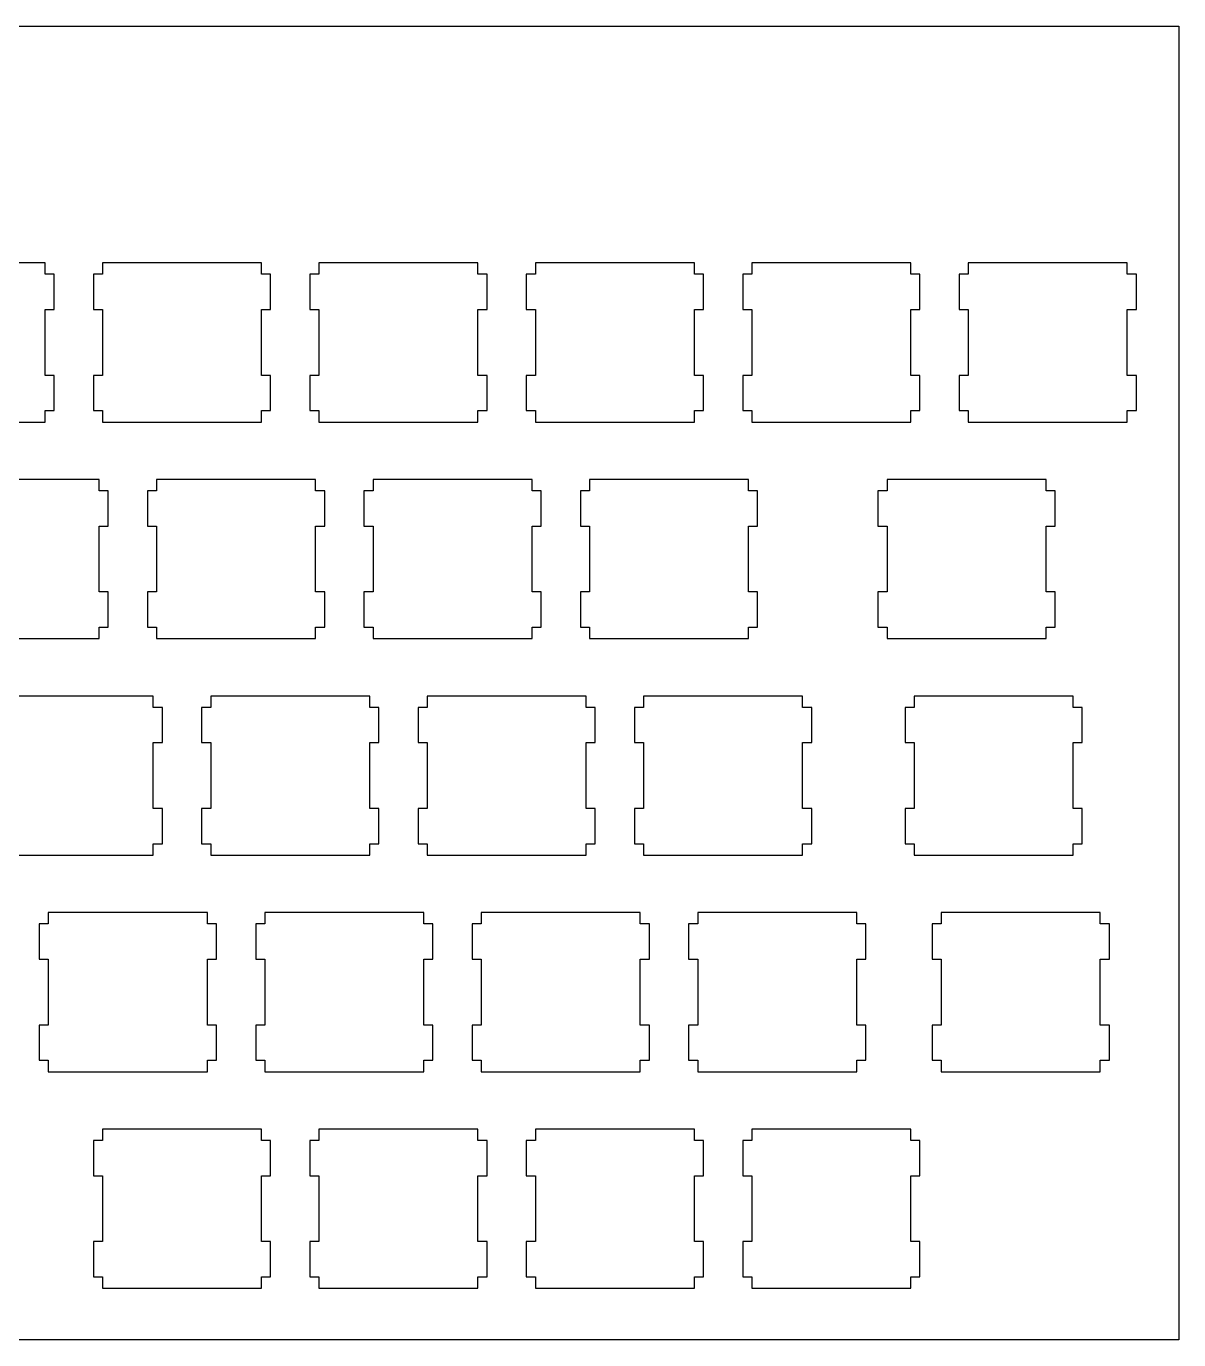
# Model space of a CAD drawing. Extents: x 0 to 271, y 0 to 116.
# Drawn here: x 169.4 to 270.8, y 0.1 to 115.6 of the extents above; entities that cross this region are included whole.
import ezdxf

# ---------------------------------------------------------------- set-up
doc = ezdxf.new("R2010")
doc.units = 0
doc.layers.get('0').update_dxf_attribs({"linetype": 'CONTINUOUS'})

msp = doc.modelspace()

# ---------------------------------------------------------------- linework, layer by layer
at = {"color": 0}
for p, q in [((0.09371, 115.624), (270.794, 115.624)), ((270.794, 115.624), (270.794, 0.08682)), ((171.019, 94.8118), (157.019, 94.8118)), ((171.019, 93.8128), (171.019, 94.8118)), ((176.069, 94.8118), (176.069, 93.8128)), ((190.069, 94.8118), (176.069, 94.8118)), ((190.069, 93.8128), (190.069, 94.8118)), ((195.119, 94.8118), (195.119, 93.8128)), ((209.119, 94.8118), (195.119, 94.8118)), ((209.119, 93.8128), (209.119, 94.8118)), ((214.169, 94.8118), (214.169, 93.8128)), ((228.169, 94.8118), (214.169, 94.8118)), ((228.169, 93.8128), (228.169, 94.8118)), ((233.219, 94.8118), (233.219, 93.8128)), ((247.219, 94.8118), (233.219, 94.8118)), ((247.219, 93.8128), (247.219, 94.8118)), ((252.269, 94.8118), (252.269, 93.8128)), ((266.269, 94.8118), (252.269, 94.8118)), ((266.269, 93.8128), (266.269, 94.8118)), ((171.819, 93.8128), (171.019, 93.8128)), ((171.819, 90.7122), (171.819, 93.8128)), ((176.069, 93.8128), (175.268, 93.8128)), ((175.268, 93.8128), (175.268, 90.7122)), ((190.869, 93.8128), (190.069, 93.8128)), ((190.869, 90.7122), (190.869, 93.8128)), ((195.119, 93.8128), (194.318, 93.8128)), ((194.318, 93.8128), (194.318, 90.7122)), ((209.919, 93.8128), (209.119, 93.8128)), ((209.919, 90.7122), (209.919, 93.8128)), ((214.169, 93.8128), (213.368, 93.8128)), ((213.368, 93.8128), (213.368, 90.7122)), ((228.969, 93.8128), (228.169, 93.8128)), ((228.969, 90.7122), (228.969, 93.8128)), ((233.219, 93.8128), (232.418, 93.8128)), ((232.418, 93.8128), (232.418, 90.7122)), ((248.019, 93.8128), (247.219, 93.8128)), ((248.019, 90.7122), (248.019, 93.8128)), ((252.269, 93.8128), (251.468, 93.8128)), ((251.468, 93.8128), (251.468, 90.7122)), ((267.069, 93.8128), (266.269, 93.8128)), ((267.069, 90.7122), (267.069, 93.8128)), ((171.019, 84.9133), (171.019, 90.7122)), ((171.019, 90.7122), (171.819, 90.7122)), ((175.268, 90.7122), (176.069, 90.7122)), ((176.069, 90.7122), (176.069, 84.9133)), ((190.069, 84.9133), (190.069, 90.7122)), ((190.069, 90.7122), (190.869, 90.7122)), ((194.318, 90.7122), (195.119, 90.7122)), ((195.119, 90.7122), (195.119, 84.9133)), ((209.119, 84.9133), (209.119, 90.7122)), ((209.119, 90.7122), (209.919, 90.7122)), ((213.368, 90.7122), (214.169, 90.7122)), ((214.169, 90.7122), (214.169, 84.9133)), ((228.169, 84.9133), (228.169, 90.7122)), ((228.169, 90.7122), (228.969, 90.7122)), ((232.418, 90.7122), (233.219, 90.7122)), ((233.219, 90.7122), (233.219, 84.9133)), ((247.219, 84.9133), (247.219, 90.7122)), ((247.219, 90.7122), (248.019, 90.7122)), ((251.468, 90.7122), (252.269, 90.7122)), ((252.269, 90.7122), (252.269, 84.9133)), ((266.269, 84.9133), (266.269, 90.7122)), ((266.269, 90.7122), (267.069, 90.7122)), ((171.819, 84.9133), (171.019, 84.9133)), ((171.819, 81.8141), (171.819, 84.9133)), ((176.069, 84.9133), (175.268, 84.9133)), ((175.268, 84.9133), (175.268, 81.8141)), ((190.869, 84.9133), (190.069, 84.9133)), ((190.869, 81.8141), (190.869, 84.9133)), ((195.119, 84.9133), (194.318, 84.9133)), ((194.318, 84.9133), (194.318, 81.8141)), ((209.919, 84.9133), (209.119, 84.9133)), ((209.919, 81.8141), (209.919, 84.9133)), ((214.169, 84.9133), (213.368, 84.9133)), ((213.368, 84.9133), (213.368, 81.8141)), ((228.969, 84.9133), (228.169, 84.9133)), ((228.969, 81.8141), (228.969, 84.9133)), ((233.219, 84.9133), (232.418, 84.9133)), ((232.418, 84.9133), (232.418, 81.8141)), ((248.019, 84.9133), (247.219, 84.9133)), ((248.019, 81.8141), (248.019, 84.9133)), ((252.269, 84.9133), (251.468, 84.9133)), ((251.468, 84.9133), (251.468, 81.8141)), ((267.069, 84.9133), (266.269, 84.9133)), ((267.069, 81.8141), (267.069, 84.9133)), ((171.019, 80.8136), (171.019, 81.8141)), ((171.019, 81.8141), (171.819, 81.8141)), ((175.268, 81.8141), (176.069, 81.8141)), ((176.069, 81.8141), (176.069, 80.8136)), ((190.069, 80.8136), (190.069, 81.8141)), ((190.069, 81.8141), (190.869, 81.8141)), ((194.318, 81.8141), (195.119, 81.8141)), ((195.119, 81.8141), (195.119, 80.8136)), ((209.119, 80.8136), (209.119, 81.8141)), ((209.119, 81.8141), (209.919, 81.8141)), ((213.368, 81.8141), (214.169, 81.8141)), ((214.169, 81.8141), (214.169, 80.8136)), ((228.169, 80.8136), (228.169, 81.8141)), ((228.169, 81.8141), (228.969, 81.8141)), ((232.418, 81.8141), (233.219, 81.8141)), ((233.219, 81.8141), (233.219, 80.8136)), ((247.219, 80.8136), (247.219, 81.8141)), ((247.219, 81.8141), (248.019, 81.8141)), ((251.468, 81.8141), (252.269, 81.8141)), ((252.269, 81.8141), (252.269, 80.8136)), ((266.269, 80.8136), (266.269, 81.8141)), ((266.269, 81.8141), (267.069, 81.8141)), ((157.019, 80.8136), (171.019, 80.8136)), ((176.069, 80.8136), (190.069, 80.8136)), ((195.119, 80.8136), (209.119, 80.8136)), ((214.169, 80.8136), (228.169, 80.8136)), ((233.219, 80.8136), (247.219, 80.8136)), ((252.269, 80.8136), (266.269, 80.8136)), ((175.781, 75.7618), (161.78, 75.7618)), ((175.781, 74.7628), (175.781, 75.7618)), ((180.83, 75.7618), (180.83, 74.7628)), ((194.831, 75.7618), (180.83, 75.7618)), ((194.831, 74.7628), (194.831, 75.7618)), ((199.88, 75.7618), (199.88, 74.7628)), ((213.881, 75.7618), (199.88, 75.7618)), ((213.881, 74.7628), (213.881, 75.7618)), ((218.93, 75.7618), (218.93, 74.7628)), ((232.931, 75.7618), (218.93, 75.7618)), ((232.931, 74.7628), (232.931, 75.7618)), ((245.124, 75.7618), (245.124, 74.7628)), ((259.125, 75.7618), (245.124, 75.7618)), ((259.125, 74.7628), (259.125, 75.7618)), ((176.58, 74.7628), (175.781, 74.7628)), ((176.58, 71.6622), (176.58, 74.7628)), ((180.83, 74.7628), (180.031, 74.7628)), ((180.031, 74.7628), (180.031, 71.6622)), ((195.63, 74.7628), (194.831, 74.7628)), ((195.63, 71.6622), (195.63, 74.7628)), ((199.88, 74.7628), (199.081, 74.7628)), ((199.081, 74.7628), (199.081, 71.6622)), ((214.68, 74.7628), (213.881, 74.7628)), ((214.68, 71.6622), (214.68, 74.7628)), ((218.93, 74.7628), (218.131, 74.7628)), ((218.131, 74.7628), (218.131, 71.6622)), ((233.73, 74.7628), (232.931, 74.7628)), ((233.73, 71.6622), (233.73, 74.7628)), ((245.124, 74.7628), (244.325, 74.7628)), ((244.325, 74.7628), (244.325, 71.6622)), ((259.924, 74.7628), (259.125, 74.7628)), ((259.924, 71.6622), (259.924, 74.7628)), ((175.781, 65.8633), (175.781, 71.6622)), ((175.781, 71.6622), (176.58, 71.6622)), ((180.031, 71.6622), (180.83, 71.6622)), ((180.83, 71.6622), (180.83, 65.8633)), ((194.831, 65.8633), (194.831, 71.6622)), ((194.831, 71.6622), (195.63, 71.6622)), ((199.081, 71.6622), (199.88, 71.6622)), ((199.88, 71.6622), (199.88, 65.8633)), ((213.881, 65.8633), (213.881, 71.6622)), ((213.881, 71.6622), (214.68, 71.6622)), ((218.131, 71.6622), (218.93, 71.6622)), ((218.93, 71.6622), (218.93, 65.8633)), ((232.931, 65.8633), (232.931, 71.6622)), ((232.931, 71.6622), (233.73, 71.6622)), ((244.325, 71.6622), (245.124, 71.6622)), ((245.124, 71.6622), (245.124, 65.8633)), ((259.125, 65.8633), (259.125, 71.6622)), ((259.125, 71.6622), (259.924, 71.6622)), ((176.58, 65.8633), (175.781, 65.8633)), ((176.58, 62.7641), (176.58, 65.8633)), ((180.83, 65.8633), (180.031, 65.8633)), ((180.031, 65.8633), (180.031, 62.7641)), ((195.63, 65.8633), (194.831, 65.8633)), ((195.63, 62.7641), (195.63, 65.8633)), ((199.88, 65.8633), (199.081, 65.8633)), ((199.081, 65.8633), (199.081, 62.7641)), ((214.68, 65.8633), (213.881, 65.8633)), ((214.68, 62.7641), (214.68, 65.8633)), ((218.93, 65.8633), (218.131, 65.8633)), ((218.131, 65.8633), (218.131, 62.7641)), ((233.73, 65.8633), (232.931, 65.8633)), ((233.73, 62.7641), (233.73, 65.8633)), ((245.124, 65.8633), (244.325, 65.8633)), ((244.325, 65.8633), (244.325, 62.7641)), ((259.924, 65.8633), (259.125, 65.8633)), ((259.924, 62.7641), (259.924, 65.8633)), ((175.781, 61.7636), (175.781, 62.7641)), ((175.781, 62.7641), (176.58, 62.7641)), ((180.031, 62.7641), (180.83, 62.7641)), ((180.83, 62.7641), (180.83, 61.7636)), ((194.831, 61.7636), (194.831, 62.7641)), ((194.831, 62.7641), (195.63, 62.7641)), ((199.081, 62.7641), (199.88, 62.7641)), ((199.88, 62.7641), (199.88, 61.7636)), ((213.881, 61.7636), (213.881, 62.7641)), ((213.881, 62.7641), (214.68, 62.7641)), ((218.131, 62.7641), (218.93, 62.7641)), ((218.93, 62.7641), (218.93, 61.7636)), ((232.931, 61.7636), (232.931, 62.7641)), ((232.931, 62.7641), (233.73, 62.7641)), ((244.325, 62.7641), (245.124, 62.7641)), ((245.124, 62.7641), (245.124, 61.7636)), ((259.125, 61.7636), (259.125, 62.7641)), ((259.125, 62.7641), (259.924, 62.7641)), ((161.78, 61.7636), (175.781, 61.7636)), ((180.83, 61.7636), (194.831, 61.7636)), ((199.88, 61.7636), (213.881, 61.7636)), ((218.93, 61.7636), (232.931, 61.7636)), ((245.124, 61.7636), (259.125, 61.7636)), ((180.544, 56.7118), (166.544, 56.7118)), ((180.544, 55.7128), (180.544, 56.7118)), ((185.594, 56.7118), (185.594, 55.7128)), ((199.594, 56.7118), (185.594, 56.7118)), ((199.594, 55.7128), (199.594, 56.7118)), ((204.644, 56.7118), (204.644, 55.7128)), ((218.644, 56.7118), (204.644, 56.7118)), ((218.644, 55.7128), (218.644, 56.7118)), ((223.694, 56.7118), (223.694, 55.7128)), ((237.694, 56.7118), (223.694, 56.7118)), ((237.694, 55.7128), (237.694, 56.7118)), ((247.505, 56.7118), (247.505, 55.7128)), ((261.506, 56.7118), (247.505, 56.7118)), ((261.506, 55.7128), (261.506, 56.7118)), ((181.344, 55.7128), (180.544, 55.7128)), ((181.344, 52.6122), (181.344, 55.7128)), ((185.594, 55.7128), (184.793, 55.7128)), ((184.793, 55.7128), (184.793, 52.6122)), ((200.394, 55.7128), (199.594, 55.7128)), ((200.394, 52.6122), (200.394, 55.7128)), ((204.644, 55.7128), (203.843, 55.7128)), ((203.843, 55.7128), (203.843, 52.6122)), ((219.444, 55.7128), (218.644, 55.7128)), ((219.444, 52.6122), (219.444, 55.7128)), ((223.694, 55.7128), (222.893, 55.7128)), ((222.893, 55.7128), (222.893, 52.6122)), ((238.494, 55.7128), (237.694, 55.7128)), ((238.494, 52.6122), (238.494, 55.7128)), ((247.505, 55.7128), (246.706, 55.7128)), ((246.706, 55.7128), (246.706, 52.6122)), ((262.305, 55.7128), (261.506, 55.7128)), ((262.305, 52.6122), (262.305, 55.7128)), ((180.544, 46.8133), (180.544, 52.6122)), ((180.544, 52.6122), (181.344, 52.6122)), ((184.793, 52.6122), (185.594, 52.6122)), ((185.594, 52.6122), (185.594, 46.8133)), ((199.594, 46.8133), (199.594, 52.6122)), ((199.594, 52.6122), (200.394, 52.6122)), ((203.843, 52.6122), (204.644, 52.6122)), ((204.644, 52.6122), (204.644, 46.8133)), ((218.644, 46.8133), (218.644, 52.6122)), ((218.644, 52.6122), (219.444, 52.6122)), ((222.893, 52.6122), (223.694, 52.6122)), ((223.694, 52.6122), (223.694, 46.8133)), ((237.694, 46.8133), (237.694, 52.6122)), ((237.694, 52.6122), (238.494, 52.6122)), ((246.706, 52.6122), (247.505, 52.6122)), ((247.505, 52.6122), (247.505, 46.8133)), ((261.506, 46.8133), (261.506, 52.6122)), ((261.506, 52.6122), (262.305, 52.6122)), ((181.344, 46.8133), (180.544, 46.8133)), ((181.344, 43.7141), (181.344, 46.8133)), ((185.594, 46.8133), (184.793, 46.8133)), ((184.793, 46.8133), (184.793, 43.7141)), ((200.394, 46.8133), (199.594, 46.8133)), ((200.394, 43.7141), (200.394, 46.8133)), ((204.644, 46.8133), (203.843, 46.8133)), ((203.843, 46.8133), (203.843, 43.7141)), ((219.444, 46.8133), (218.644, 46.8133)), ((219.444, 43.7141), (219.444, 46.8133)), ((223.694, 46.8133), (222.893, 46.8133)), ((222.893, 46.8133), (222.893, 43.7141)), ((238.494, 46.8133), (237.694, 46.8133)), ((238.494, 43.7141), (238.494, 46.8133)), ((247.505, 46.8133), (246.706, 46.8133)), ((246.706, 46.8133), (246.706, 43.7141)), ((262.305, 46.8133), (261.506, 46.8133)), ((262.305, 43.7141), (262.305, 46.8133)), ((180.544, 42.7136), (180.544, 43.7141)), ((180.544, 43.7141), (181.344, 43.7141)), ((184.793, 43.7141), (185.594, 43.7141)), ((185.594, 43.7141), (185.594, 42.7136)), ((199.594, 42.7136), (199.594, 43.7141)), ((199.594, 43.7141), (200.394, 43.7141)), ((203.843, 43.7141), (204.644, 43.7141)), ((204.644, 43.7141), (204.644, 42.7136)), ((218.644, 42.7136), (218.644, 43.7141)), ((218.644, 43.7141), (219.444, 43.7141)), ((222.893, 43.7141), (223.694, 43.7141)), ((223.694, 43.7141), (223.694, 42.7136)), ((237.694, 42.7136), (237.694, 43.7141)), ((237.694, 43.7141), (238.494, 43.7141)), ((246.706, 43.7141), (247.505, 43.7141)), ((247.505, 43.7141), (247.505, 42.7136)), ((261.506, 42.7136), (261.506, 43.7141)), ((261.506, 43.7141), (262.305, 43.7141)), ((166.544, 42.7136), (180.544, 42.7136)), ((185.594, 42.7136), (199.594, 42.7136)), ((204.644, 42.7136), (218.644, 42.7136)), ((223.694, 42.7136), (237.694, 42.7136)), ((247.505, 42.7136), (261.506, 42.7136)), ((171.305, 37.6619), (171.305, 36.6628)), ((185.306, 37.6619), (171.305, 37.6619)), ((185.306, 36.6628), (185.306, 37.6619)), ((190.355, 37.6619), (190.355, 36.6628)), ((204.356, 37.6619), (190.355, 37.6619)), ((204.356, 36.6628), (204.356, 37.6619)), ((209.405, 37.6619), (209.405, 36.6628)), ((223.406, 37.6619), (209.405, 37.6619)), ((223.406, 36.6628), (223.406, 37.6619)), ((228.455, 37.6619), (228.455, 36.6628)), ((242.456, 37.6619), (228.455, 37.6619)), ((242.456, 36.6628), (242.456, 37.6619)), ((249.887, 37.6619), (249.887, 36.6628)), ((263.887, 37.6619), (249.887, 37.6619)), ((263.887, 36.6628), (263.887, 37.6619)), ((171.305, 36.6628), (170.506, 36.6628)), ((170.506, 36.6628), (170.506, 33.5621)), ((186.105, 36.6628), (185.306, 36.6628)), ((186.105, 33.5621), (186.105, 36.6628)), ((190.355, 36.6628), (189.556, 36.6628)), ((189.556, 36.6628), (189.556, 33.5621)), ((205.155, 36.6628), (204.356, 36.6628)), ((205.155, 33.5621), (205.155, 36.6628)), ((209.405, 36.6628), (208.606, 36.6628)), ((208.606, 36.6628), (208.606, 33.5621)), ((224.205, 36.6628), (223.406, 36.6628)), ((224.205, 33.5621), (224.205, 36.6628)), ((228.455, 36.6628), (227.656, 36.6628)), ((227.656, 36.6628), (227.656, 33.5621)), ((243.255, 36.6628), (242.456, 36.6628)), ((243.255, 33.5621), (243.255, 36.6628)), ((249.887, 36.6628), (249.087, 36.6628)), ((249.087, 36.6628), (249.087, 33.5621)), ((264.687, 36.6628), (263.887, 36.6628)), ((264.687, 33.5621), (264.687, 36.6628)), ((170.506, 33.5621), (171.305, 33.5621)), ((171.305, 33.5621), (171.305, 27.7633)), ((185.306, 27.7633), (185.306, 33.5621)), ((185.306, 33.5621), (186.105, 33.5621)), ((189.556, 33.5621), (190.355, 33.5621)), ((190.355, 33.5621), (190.355, 27.7633)), ((204.356, 27.7633), (204.356, 33.5621)), ((204.356, 33.5621), (205.155, 33.5621)), ((208.606, 33.5621), (209.405, 33.5621)), ((209.405, 33.5621), (209.405, 27.7633)), ((223.406, 27.7633), (223.406, 33.5621)), ((223.406, 33.5621), (224.205, 33.5621)), ((227.656, 33.5621), (228.455, 33.5621)), ((228.455, 33.5621), (228.455, 27.7633)), ((242.456, 27.7633), (242.456, 33.5621)), ((242.456, 33.5621), (243.255, 33.5621)), ((249.087, 33.5621), (249.887, 33.5621)), ((249.887, 33.5621), (249.887, 27.7633)), ((263.887, 27.7633), (263.887, 33.5621)), ((263.887, 33.5621), (264.687, 33.5621)), ((171.305, 27.7633), (170.506, 27.7633)), ((170.506, 27.7633), (170.506, 24.6641)), ((186.105, 27.7633), (185.306, 27.7633)), ((186.105, 24.6641), (186.105, 27.7633)), ((190.355, 27.7633), (189.556, 27.7633)), ((189.556, 27.7633), (189.556, 24.6641)), ((205.155, 27.7633), (204.356, 27.7633)), ((205.155, 24.6641), (205.155, 27.7633)), ((209.405, 27.7633), (208.606, 27.7633)), ((208.606, 27.7633), (208.606, 24.6641)), ((224.205, 27.7633), (223.406, 27.7633)), ((224.205, 24.6641), (224.205, 27.7633)), ((228.455, 27.7633), (227.656, 27.7633)), ((227.656, 27.7633), (227.656, 24.6641)), ((243.255, 27.7633), (242.456, 27.7633)), ((243.255, 24.6641), (243.255, 27.7633)), ((249.887, 27.7633), (249.087, 27.7633)), ((249.087, 27.7633), (249.087, 24.6641)), ((264.687, 27.7633), (263.887, 27.7633)), ((264.687, 24.6641), (264.687, 27.7633)), ((170.506, 24.6641), (171.305, 24.6641)), ((171.305, 24.6641), (171.305, 23.6637)), ((185.306, 23.6637), (185.306, 24.6641)), ((185.306, 24.6641), (186.105, 24.6641)), ((189.556, 24.6641), (190.355, 24.6641)), ((190.355, 24.6641), (190.355, 23.6637)), ((204.356, 23.6637), (204.356, 24.6641)), ((204.356, 24.6641), (205.155, 24.6641)), ((208.606, 24.6641), (209.405, 24.6641)), ((209.405, 24.6641), (209.405, 23.6637)), ((223.406, 23.6637), (223.406, 24.6641)), ((223.406, 24.6641), (224.205, 24.6641)), ((227.656, 24.6641), (228.455, 24.6641)), ((228.455, 24.6641), (228.455, 23.6637)), ((242.456, 23.6637), (242.456, 24.6641)), ((242.456, 24.6641), (243.255, 24.6641)), ((249.087, 24.6641), (249.887, 24.6641)), ((249.887, 24.6641), (249.887, 23.6637)), ((263.887, 23.6637), (263.887, 24.6641)), ((263.887, 24.6641), (264.687, 24.6641)), ((171.305, 23.6637), (185.306, 23.6637)), ((190.355, 23.6637), (204.356, 23.6637)), ((209.405, 23.6637), (223.406, 23.6637)), ((228.455, 23.6637), (242.456, 23.6637)), ((249.887, 23.6637), (263.887, 23.6637)), ((176.069, 18.6118), (176.069, 17.6127)), ((190.069, 18.6118), (176.069, 18.6118)), ((190.069, 17.6127), (190.069, 18.6118)), ((195.119, 18.6118), (195.119, 17.6127)), ((209.119, 18.6118), (195.119, 18.6118)), ((209.119, 17.6127), (209.119, 18.6118)), ((214.169, 18.6118), (214.169, 17.6127)), ((228.169, 18.6118), (214.169, 18.6118)), ((228.169, 17.6127), (228.169, 18.6118)), ((233.219, 18.6118), (233.219, 17.6127)), ((247.219, 18.6118), (233.219, 18.6118)), ((247.219, 17.6127), (247.219, 18.6118)), ((176.069, 17.6127), (175.267, 17.6127)), ((175.267, 17.6127), (175.267, 14.5121)), ((190.869, 17.6127), (190.069, 17.6127)), ((190.869, 14.5121), (190.869, 17.6127)), ((195.119, 17.6127), (194.318, 17.6127)), ((194.318, 17.6127), (194.318, 14.5121)), ((209.919, 17.6127), (209.119, 17.6127)), ((209.919, 14.5121), (209.919, 17.6127)), ((214.169, 17.6127), (213.368, 17.6127)), ((213.368, 17.6127), (213.368, 14.5121)), ((228.969, 17.6127), (228.169, 17.6127)), ((228.969, 14.5121), (228.969, 17.6127)), ((233.219, 17.6127), (232.418, 17.6127)), ((232.418, 17.6127), (232.418, 14.5121)), ((248.019, 17.6127), (247.219, 17.6127)), ((248.019, 14.5121), (248.019, 17.6127)), ((175.267, 14.5121), (176.069, 14.5121)), ((176.069, 14.5121), (176.069, 8.71333)), ((190.069, 8.71333), (190.069, 14.5121)), ((190.069, 14.5121), (190.869, 14.5121)), ((194.318, 14.5121), (195.119, 14.5121)), ((195.119, 14.5121), (195.119, 8.71333)), ((209.119, 8.71333), (209.119, 14.5121)), ((209.119, 14.5121), (209.919, 14.5121)), ((213.368, 14.5121), (214.169, 14.5121)), ((214.169, 14.5121), (214.169, 8.71333)), ((228.169, 8.71333), (228.169, 14.5121)), ((228.169, 14.5121), (228.969, 14.5121)), ((232.418, 14.5121), (233.219, 14.5121)), ((233.219, 14.5121), (233.219, 8.71333)), ((247.219, 8.71333), (247.219, 14.5121)), ((247.219, 14.5121), (248.019, 14.5121)), ((176.069, 8.71333), (175.267, 8.71333)), ((175.267, 8.71333), (175.267, 5.61414)), ((190.869, 8.71333), (190.069, 8.71333)), ((190.869, 5.61414), (190.869, 8.71333)), ((195.119, 8.71333), (194.318, 8.71333)), ((194.318, 8.71333), (194.318, 5.61414)), ((209.919, 8.71333), (209.119, 8.71333)), ((209.919, 5.61414), (209.919, 8.71333)), ((214.169, 8.71333), (213.368, 8.71333)), ((213.368, 8.71333), (213.368, 5.61414)), ((228.969, 8.71333), (228.169, 8.71333)), ((228.969, 5.61414), (228.969, 8.71333)), ((233.219, 8.71333), (232.418, 8.71333)), ((232.418, 8.71333), (232.418, 5.61414)), ((248.019, 8.71333), (247.219, 8.71333)), ((248.019, 5.61414), (248.019, 8.71333)), ((175.267, 5.61414), (176.069, 5.61414)), ((176.069, 5.61414), (176.069, 4.61366)), ((190.069, 4.61366), (190.069, 5.61414)), ((190.069, 5.61414), (190.869, 5.61414)), ((194.318, 5.61414), (195.119, 5.61414)), ((195.119, 5.61414), (195.119, 4.61366)), ((209.119, 4.61366), (209.119, 5.61414)), ((209.119, 5.61414), (209.919, 5.61414)), ((213.368, 5.61414), (214.169, 5.61414)), ((214.169, 5.61414), (214.169, 4.61366)), ((228.169, 4.61366), (228.169, 5.61414)), ((228.169, 5.61414), (228.969, 5.61414)), ((232.418, 5.61414), (233.219, 5.61414)), ((233.219, 5.61414), (233.219, 4.61366)), ((247.219, 4.61366), (247.219, 5.61414)), ((247.219, 5.61414), (248.019, 5.61414)), ((176.069, 4.61366), (190.069, 4.61366)), ((195.119, 4.61366), (209.119, 4.61366)), ((214.169, 4.61366), (228.169, 4.61366)), ((233.219, 4.61366), (247.219, 4.61366)), ((270.794, 0.08682), (0.09371, 0.08682))]:
    msp.add_line(p, q, dxfattribs=at)

doc.saveas('drawing.dxf')
